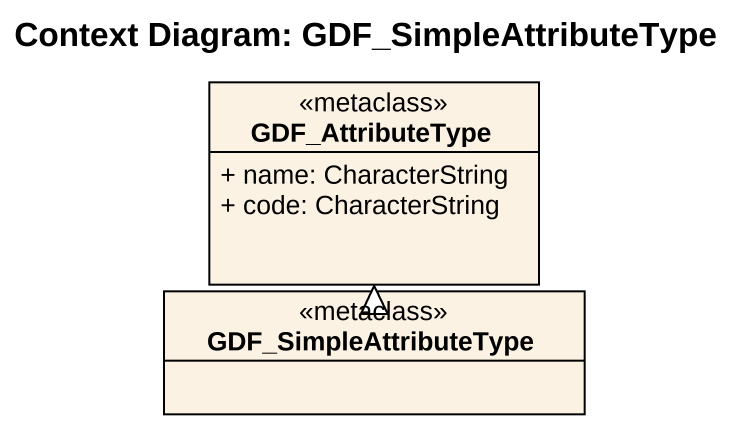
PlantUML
@startuml
title Context Diagram: GDF_SimpleAttributeType
hide circle
hide empty members
skinparam classAttributeIconSize 0
class GDF_AttributeType <<metaclass>> {
  + name: CharacterString
  + code: CharacterString
}
class GDF_SimpleAttributeType <<metaclass>>
GDF_SimpleAttributeType -up-|> GDF_AttributeType
@enduml
